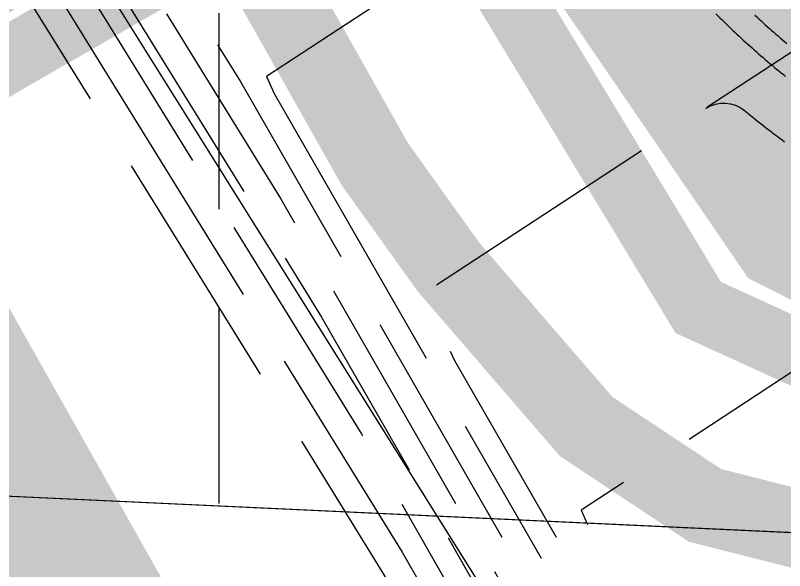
# Model space of a CAD drawing. Header units: inches. Extents: x 2439273 to 2445077, y 7048639 to 7057917.
# Drawn here: x 2442143.9 to 2442261.6, y 7051294 to 7051378.9 of the extents above; entities that cross this region are included whole.
import ezdxf

# ---------------------------------------------------------------- set-up
doc = ezdxf.new("R2010")
doc.units = ezdxf.units.IN
doc.header["$LTSCALE"] = 300
doc.header["$MEASUREMENT"] = 0
for name, pattern in [('DASHED', [0.29, 0.25, -0.04]), ('DASHED2', [0.15, 0.1, -0.05]), ('DASHEDX2', [0.165, 0.125, -0.04]), ('HIDDEN', [0.375, 0.25, -0.125]), ('PHANTOM', [4.25, 3.5, -0.15, 0.15, -0.15, 0.15, -0.15])]:
    doc.linetypes.add(name, pattern=pattern)
for name, color, linetype in [('BOUNDARY', 24, 'PHANTOM'), ('DRAINAGE_AREA', 250, 'DASHEDX2'), ('EC', 43, 'DASHEDX2'), ('EROSION BLANKETS', 84, 'Continuous'), ('GRID', 254, 'HIDDEN'), ('LIMITS OF DISTURBANCE', 1, 'HIDDEN'), ('new', 3, 'Continuous'), ('PC', 43, 'DASHEDX2'), ('SILT FENCE', 200, 'Continuous'), ('Water', 5, 'PHANTOM')]:
    doc.layers.add(name, color=color, linetype=linetype)

msp = doc.modelspace()

# ---------------------------------------------------------------- linework, layer by layer
at = {"flags": 128}
msp.add_lwpolyline([(2442149.61, 7051396.23), (2442390.12, 7051012.12), (2444243.39, 7050261.04)], dxfattribs=at)
at = {"layer": 'BOUNDARY', "color": 7, "linetype": 'Continuous', "flags": 128}
msp.add_lwpolyline([(2442104.79, 7051307.16), (2442104.79, 7051307.16, -0.164597), (2442284.06, 7051796.07), (2442284.06, 7051796.07)], format="xyb", dxfattribs=at)
msp.add_lwpolyline([(2442104.79, 7051307.16), (2443011.67, 7051264.94)], dxfattribs=at)
msp.add_lwpolyline([(2442104.79, 7051307.16), (2443011.67, 7051264.94)], dxfattribs=at)
at = {"layer": 'DRAINAGE_AREA', "color": 7, "linetype": 'DASHED', "const_width": 12, "flags": 128}
msp.add_lwpolyline([(2442449.99, 7052322.67), (2442298.34, 7052187.5), (2442138.51, 7052031.68), (2442027.09, 7051929.34), (2441999.69, 7051883.36), (2441997.61, 7051817.8), (2442000.88, 7051744.77), (2442013.65, 7051695.16), (2442042.94, 7051624.19), (2442109.29, 7051508.11), (2442159.13, 7051426.78), (2442198.91, 7051356.16), (2442210.21, 7051340.37), (2442231.23, 7051316.01), (2442249.41, 7051303.95), (2442304.83, 7051289.89), (2442380.11, 7051286.45), (2442499.98, 7051279.1), (2442655.1, 7051268.35), (2442738.56, 7051262.73), (2442833.17, 7051261.23), (2442897.37, 7051261.04), (2442925.7, 7051269.79), (2442951.97, 7051288.58), (2442990.83, 7051320.23), (2443040.08, 7051378.54), (2443101.43, 7051455.75), (2443128.76, 7051512.46)], dxfattribs=at)
at = {"layer": 'EC', "color": 43, "linetype": 'DASHEDX2', "flags": 128}
for points in [[(2442071.61, 7051677.76), (2442096.25, 7051642.84), (2442114.49, 7051559.53), (2442250.7, 7051614.69), (2442285.36, 7051624.75), (2442296.26, 7051585.06), (2442293.55, 7051561.58), (2442272.58, 7051529.65), (2442222.64, 7051461.48), (2442252.19, 7051451.12), (2442264.56, 7051426.34), (2442271.66, 7051379.2), (2442206.41, 7051336.38), (2442211.12, 7051326.1), (2442226.63, 7051299.08)], [(2441996.14, 7051659.88), (2442061.05, 7051550.58), (2442064.2, 7051545.15), (2442130.89, 7051406.02), (2442132.18, 7051403.96), (2442133.13, 7051402.13), (2442209.28, 7051278.81), (2442210.53, 7051276.63)], [(2442009.09, 7051648.98), (2442053.64, 7051573.97), (2442072.86, 7051540.8), (2442119.72, 7051443.04), (2442135.81, 7051417.31), (2442147.67, 7051394.55), (2442196.93, 7051314.77), (2442215.13, 7051283.04)], [(2442015.57, 7051643.52), (2442049.93, 7051585.66), (2442077.2, 7051538.62), (2442114.14, 7051461.55), (2442137.62, 7051423.99), (2442154.93, 7051390.76), (2442190.76, 7051332.74), (2442217.43, 7051286.25)], [(2442022.04, 7051638.07), (2442046.22, 7051597.36), (2442081.53, 7051536.45), (2442108.56, 7051480.06), (2442139.43, 7051430.66), (2442162.2, 7051386.97), (2442184.59, 7051350.72), (2442219.73, 7051289.46)], [(2442028.52, 7051632.62), (2442042.52, 7051609.05), (2442085.86, 7051534.27), (2442102.97, 7051498.57), (2442141.24, 7051437.34), (2442169.47, 7051383.18), (2442178.41, 7051368.7), (2442222.03, 7051292.66)], [(2442506.4, 7051288.36), (2442531.22, 7051315.52), (2442464.95, 7051313.74), (2442436.49, 7051332.5), (2442398.88, 7051395.74), (2442338.25, 7051372.19), (2442267.44, 7051327.46), (2442230.47, 7051303.2), (2442231.46, 7051301.04)]]:
    msp.add_lwpolyline(points, dxfattribs=at)
at = {"layer": 'EC', "color": 43, "linetype": 'DASHED', "flags": 128}
for points in [[(2442096.79, 7051518.34), (2442097.39, 7051517.08), (2442143.06, 7051444.02), (2442160.84, 7051409.89), (2442193.83, 7051398.32), (2442196.93, 7051392.11), (2442198.71, 7051380.29), (2442182.35, 7051369.56), (2442183.53, 7051366.98), (2442224.33, 7051295.87)], [(2442099.91, 7051477.5), (2442125.31, 7051424.53), (2442133.99, 7051410.63), (2442140.4, 7051398.34), (2442203.1, 7051296.79), (2442212.83, 7051279.84)]]:
    msp.add_lwpolyline(points, dxfattribs=at)
at = {"layer": 'EROSION BLANKETS', "const_width": 40, "flags": 128}
msp.add_lwpolyline([(2442136.65, 7051411.84), (2442152.73, 7051385.24)], dxfattribs=at)
at = {"layer": 'GRID', "linetype": 'HIDDEN', "ltscale": 0.4}
msp.add_line((2442175.1, 7049369.26), (2442175.1, 7057765.42), dxfattribs=at)
at = {"layer": 'LIMITS OF DISTURBANCE', "linetype": 'HIDDEN', "ltscale": 0.5, "const_width": 10, "flags": 128}
msp.add_lwpolyline([(2442127.26, 7051363.13), (2442204.09, 7051407.4), (2442248.38, 7051334.22), (2442321.6, 7051300.79), (2442978.74, 7051264.65), (2442873.88, 7051467.94), (2442844.44, 7051663.98), (2442837.95, 7051847.23), (2442855.8, 7052101.84), (2442920.69, 7052448.89), (2442846.06, 7052487.81), (2442745.47, 7052429.43), (2442638.38, 7052301.31), (2442479.38, 7052533.22), (2442601.96, 7052602.51), (2442577.23, 7052676.96), (2442623.92, 7052843.85), (2442677.39, 7052988.58), (2442817.73, 7052854.99), (2442880.11, 7052869.46), (2442848.94, 7052940.23), (2441864.58, 7054261.3), (2440019.52, 7054269.21), (2440021.06, 7054291.38), (2439890.93, 7054291.38), (2439873.84, 7053725.81), (2439992.24, 7053477.48), (2440095.11, 7053461.96), (2440589.34, 7053162.55), (2441040.79, 7052879.46), (2441280.09, 7052734.83), (2441479.14, 7052560.14), (2441546.56, 7052439.76), (2441527.16, 7052421.21), (2441549.25, 7052380.14), (2441642.5, 7052242.64), (2441664.33, 7052251.23), (2441824.68, 7051951.87), (2441858.86, 7051917.87), (2441968.47, 7052034.67), (2442364.55, 7052357.17), (2442528.26, 7052145), (2442257.34, 7051826.22), (2442200.93, 7051726.79), (2442147.48, 7051624.4), (2442128.18, 7051520.52), (2442178.81, 7051440.13), (2442105.98, 7051398.87), (2442104.54, 7051397.79), (2442122.55, 7051359.6)], close=True, dxfattribs=at)
at = {"layer": 'new', "color": 3, "linetype": 'PHANTOM', "flags": 128}
msp.add_lwpolyline([(2442104.79, 7051307.16), (2442104.79, 7051307.16, -0.164597), (2442284.06, 7051796.07), (2442284.06, 7051796.07)], format="xyb", dxfattribs=at)
msp.add_lwpolyline([(2442104.79, 7051307.16), (2443011.67, 7051264.94)], dxfattribs=at)
at = {"layer": 'PC', "color": 24, "linetype": 'Continuous', "flags": 128}
for points in [[(2442251.06, 7051379.17), (2442251.38, 7051378.85), (2442251.7, 7051378.54), (2442252.02, 7051378.22), (2442252.34, 7051377.91), (2442252.66, 7051377.6), (2442252.98, 7051377.28), (2442253.31, 7051376.97), (2442253.63, 7051376.66), (2442253.96, 7051376.36), (2442254.28, 7051376.05), (2442254.61, 7051375.74), (2442254.94, 7051375.44), (2442255.27, 7051375.13), (2442255.6, 7051374.83), (2442255.94, 7051374.53), (2442256.27, 7051374.23), (2442256.6, 7051373.93), (2442256.94, 7051373.63), (2442257.28, 7051373.33), (2442257.61, 7051373.04), (2442257.95, 7051372.74), (2442258.29, 7051372.45), (2442258.63, 7051372.15), (2442258.97, 7051371.86), (2442259.31, 7051371.57), (2442259.66, 7051371.28), (2442260, 7051370.99), (2442260.34, 7051370.7), (2442260.69, 7051370.42), (2442261.04, 7051370.13), (2442261.39, 7051369.85), (2442261.73, 7051369.57)], [(2442257.02, 7051378.97), (2442257.34, 7051378.67), (2442257.66, 7051378.38), (2442257.98, 7051378.08), (2442258.3, 7051377.79), (2442258.62, 7051377.49), (2442258.94, 7051377.2), (2442259.27, 7051376.91), (2442259.59, 7051376.62), (2442259.92, 7051376.33), (2442260.25, 7051376.04), (2442260.58, 7051375.76), (2442260.91, 7051375.47), (2442261.24, 7051375.19), (2442261.57, 7051374.9), (2442261.9, 7051374.62)]]:
    msp.add_lwpolyline(points, dxfattribs=at)
msp.add_lwpolyline([(2442249.54, 7051364.68), (2442249.54, 7051364.68, -0.329234), (2442255.47, 7051364.36), (2442255.6, 7051364.25), (2442255.97, 7051363.95), (2442256.34, 7051363.64), (2442256.7, 7051363.35), (2442257.07, 7051363.05), (2442257.45, 7051362.75), (2442257.82, 7051362.45), (2442258.19, 7051362.16), (2442258.57, 7051361.87), (2442258.94, 7051361.57), (2442259.32, 7051361.28), (2442259.69, 7051360.99), (2442260.07, 7051360.71), (2442260.45, 7051360.42), (2442260.83, 7051360.13), (2442261.21, 7051359.85), (2442261.59, 7051359.56)], format="xyb", dxfattribs=at)
at = {"layer": 'SILT FENCE', "linetype": 'DASHED2', "const_width": 40, "flags": 128}
msp.add_lwpolyline([(2442204.72, 7051449.21), (2442269.62, 7051354.24), (2442325.23, 7051326.33), (2442933.32, 7051293.25), (2442849.55, 7051456.58), (2442823.06, 7051618.22), (2442809.13, 7051854.91), (2442824.16, 7052096.06), (2442887.27, 7052428.18), (2442842.82, 7052452.44), (2442766.51, 7052398.15), (2442641.91, 7052255.31), (2442463.89, 7052504.25)], dxfattribs=at)
at = {"layer": 'Water', "linetype": 'Continuous', "const_width": 130, "flags": 128}
msp.add_lwpolyline([(2439493.38, 7053418.98), (2439841.98, 7053418.45), (2440205.08, 7053254.08), (2441212.95, 7052646.23), (2441332.2, 7052555.79), (2441416.5, 7052467.4), (2441506.96, 7052329.68), (2442151.18, 7051187.29), (2442131.23, 7050979.64)], dxfattribs=at)

doc.saveas('drawing.dxf')
